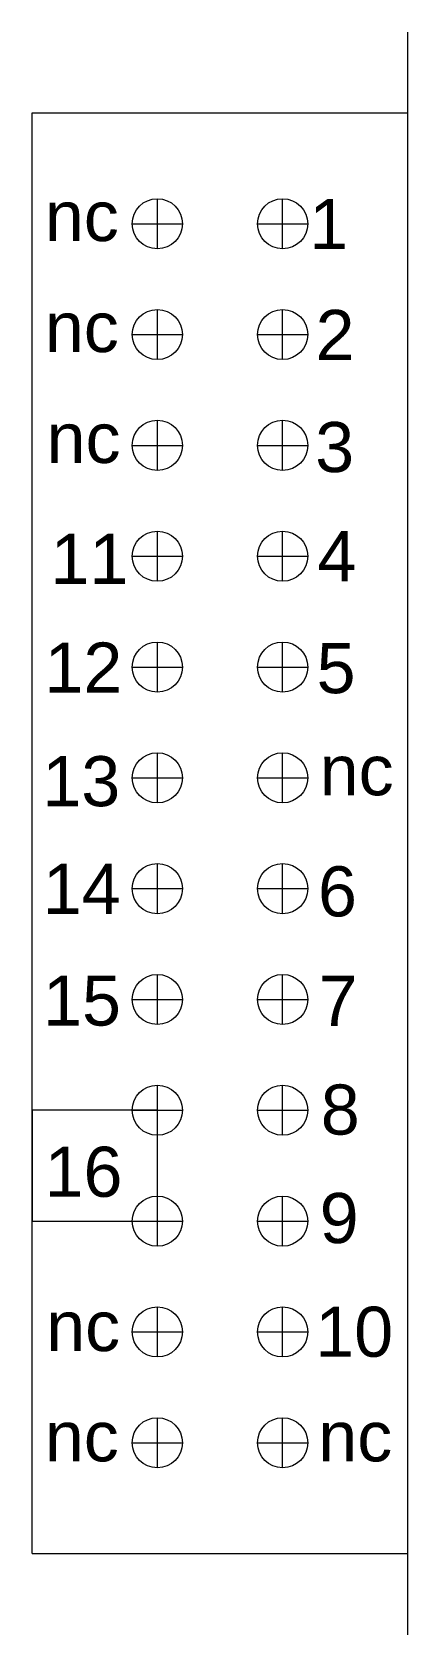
# Model space of a CAD drawing. Header units: inches. Extents: x 234.2 to 237.9, y -136.1 to -120.1.
import ezdxf

# ---------------------------------------------------------------- set-up
doc = ezdxf.new("R2010")
doc.units = ezdxf.units.IN
doc.header["$MEASUREMENT"] = 0
doc.layers.get('0').update_dxf_attribs({"color": 1, "lineweight": 9})
doc.styles.add('Small', font='Arial.ttf', dxfattribs={"height": 0.5})

msp = doc.modelspace()

# ---------------------------------------------------------------- linework, layer by layer
at = {"lineweight": 5}
for p, q in [((237.919, -136.055), (237.919, -120.055)), ((234.169, -135.242), (234.169, -120.862)), ((234.169, -120.862), (237.919, -120.862)), ((235.419, -122.218), (235.419, -121.718)), ((236.669, -122.218), (236.669, -121.718)), ((235.169, -121.968), (235.669, -121.968)), ((236.419, -121.968), (236.919, -121.968)), ((235.419, -123.324), (235.419, -122.824)), ((236.669, -123.324), (236.669, -122.824)), ((235.169, -123.074), (235.669, -123.074)), ((236.419, -123.074), (236.919, -123.074)), ((235.419, -124.43), (235.419, -123.93)), ((236.669, -124.43), (236.669, -123.93)), ((235.169, -124.18), (235.669, -124.18)), ((236.419, -124.18), (236.919, -124.18)), ((235.419, -125.537), (235.419, -125.037)), ((236.669, -125.537), (236.669, -125.037)), ((235.169, -125.287), (235.669, -125.287)), ((236.419, -125.287), (236.919, -125.287)), ((235.419, -126.643), (235.419, -126.143)), ((236.669, -126.643), (236.669, -126.143)), ((235.169, -126.393), (235.669, -126.393)), ((236.419, -126.393), (236.919, -126.393)), ((235.419, -127.749), (235.419, -127.249)), ((236.669, -127.749), (236.669, -127.249)), ((235.169, -127.499), (235.669, -127.499)), ((236.419, -127.499), (236.919, -127.499)), ((235.419, -128.855), (235.419, -128.355)), ((236.669, -128.855), (236.669, -128.355)), ((235.169, -128.605), (235.669, -128.605)), ((236.419, -128.605), (236.919, -128.605)), ((235.419, -129.961), (235.419, -129.461)), ((236.669, -129.961), (236.669, -129.461)), ((235.169, -129.711), (235.669, -129.711)), ((236.419, -129.711), (236.919, -129.711)), ((235.419, -131.067), (235.419, -130.567)), ((236.669, -131.067), (236.669, -130.567)), ((235.419, -130.817), (234.169, -130.817)), ((234.169, -130.817), (234.169, -131.924)), ((235.169, -130.817), (235.669, -130.817)), ((235.419, -131.924), (235.419, -130.817)), ((236.419, -130.817), (236.919, -130.817)), ((235.419, -132.174), (235.419, -131.674)), ((236.669, -132.174), (236.669, -131.674)), ((234.169, -131.924), (235.419, -131.924)), ((235.169, -131.924), (235.669, -131.924)), ((236.419, -131.924), (236.919, -131.924)), ((235.419, -133.28), (235.419, -132.78)), ((236.669, -133.28), (236.669, -132.78)), ((235.169, -133.03), (235.669, -133.03)), ((236.419, -133.03), (236.919, -133.03)), ((235.419, -134.386), (235.419, -133.886)), ((236.669, -134.386), (236.669, -133.886)), ((235.169, -134.136), (235.669, -134.136)), ((236.419, -134.136), (236.919, -134.136)), ((234.169, -135.242), (237.919, -135.242))]:
    msp.add_line(p, q, dxfattribs=at)
for centre in [(235.419, -121.968), (236.669, -121.968), (235.419, -123.074), (236.669, -123.074), (235.419, -124.18), (236.669, -124.18), (235.419, -125.287), (236.669, -125.287), (235.419, -126.393), (236.669, -126.393), (235.419, -127.499), (236.669, -127.499), (235.419, -128.605), (236.669, -128.605), (235.419, -129.711), (236.669, -129.711), (235.419, -130.817), (236.669, -130.817), (235.419, -131.924), (236.669, -131.924), (235.419, -133.03), (236.669, -133.03), (235.419, -134.136), (236.669, -134.136)]:
    msp.add_circle(centre, 0.25, dxfattribs=at)

# ---------------------------------------------------------------- texts
at = {"lineweight": 5, "style": 'Small'}
for s, p in [('nc', (234.297, -122.141)), ('1', (236.935, -122.221)), ('nc', (234.297, -123.249)), ('2', (236.998, -123.328)), ('nc', (234.314, -124.356)), ('3', (236.994, -124.447)), ('11', (234.353, -125.563)), ('4', (237.017, -125.536)), ('12', (234.293, -126.648)), ('5', (237.008, -126.654)), ('13', (234.272, -127.782)), ('nc', (237.039, -127.673)), ('14', (234.276, -128.857)), ('6', (237.022, -128.882)), ('15', (234.279, -129.972)), ('7', (237.028, -129.975)), ('8', (237.05, -131.06)), ('16', (234.294, -131.681)), ('9', (237.039, -132.143)), ('10', (236.995, -133.278)), ('nc', (234.31, -133.221)), ('nc', (234.297, -134.322)), ('nc', (237.025, -134.322))]:
    msp.add_text(s, height=0.5, dxfattribs=at).set_placement(p)

doc.saveas('drawing.dxf')
